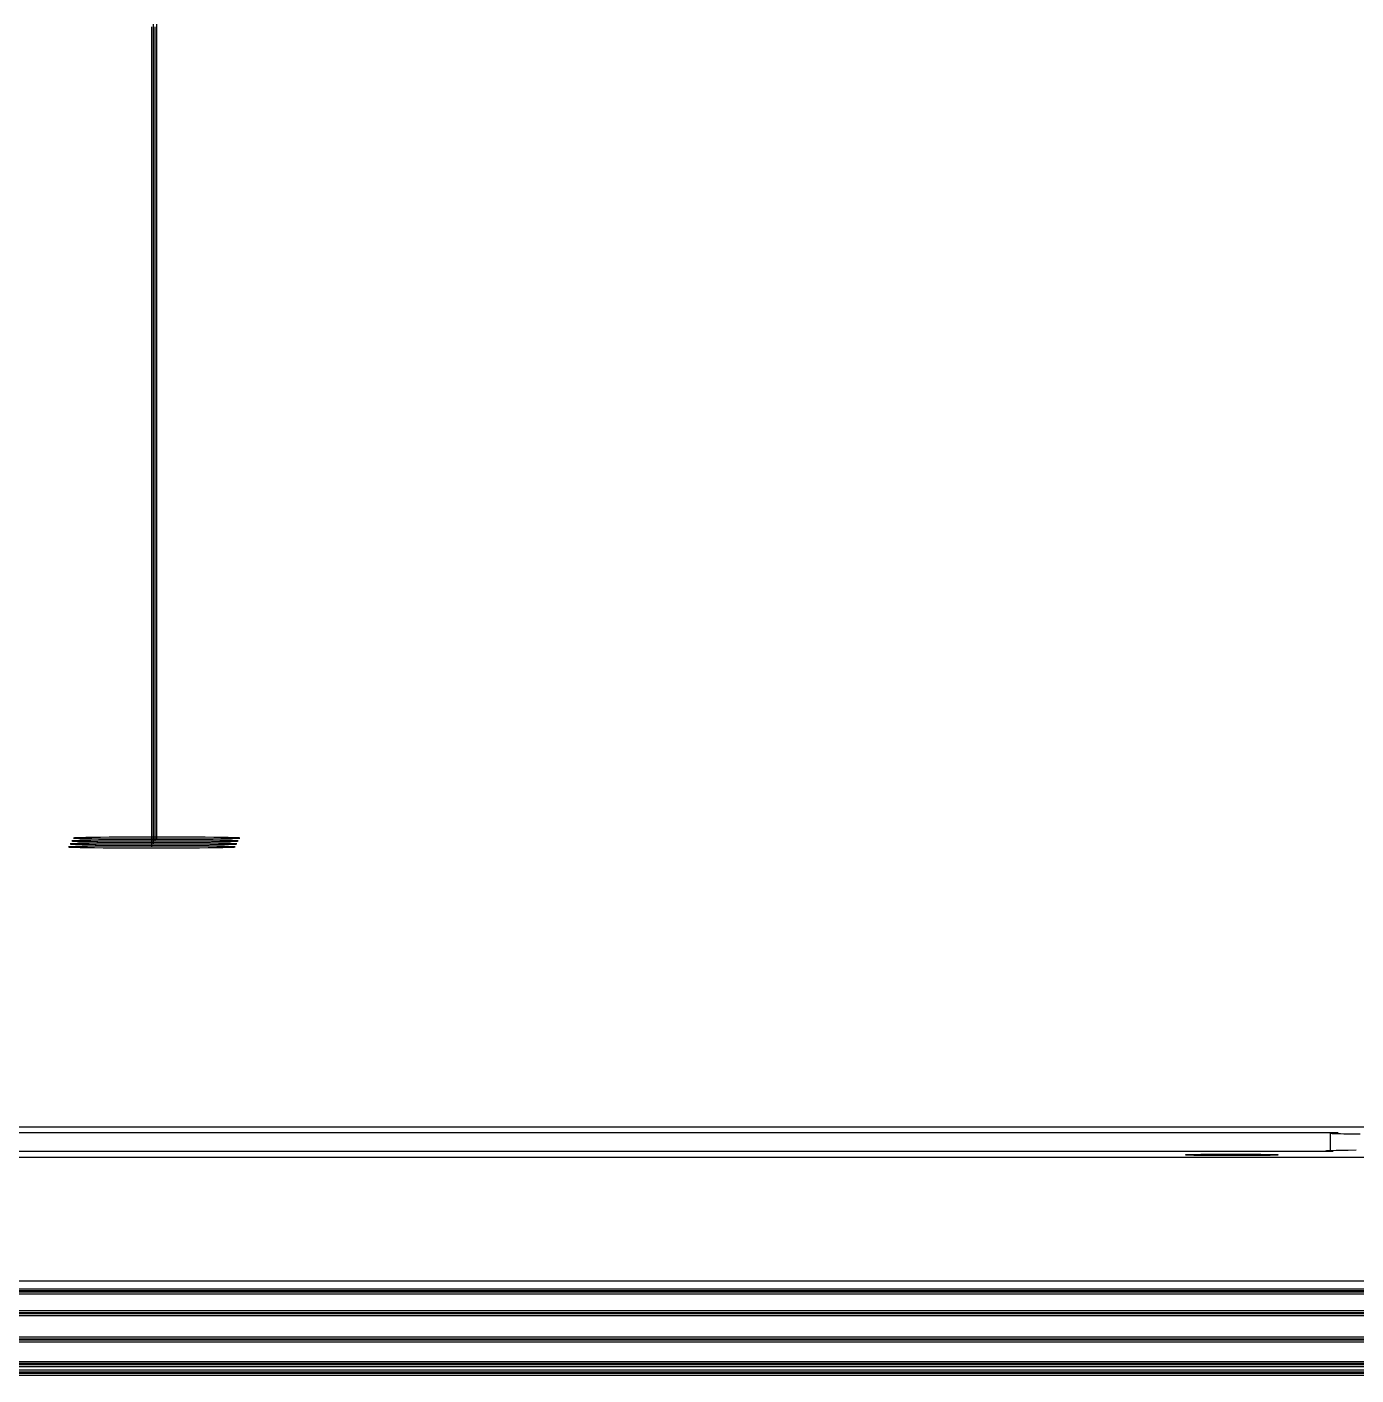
# Model space of a CAD drawing. Header units: millimetres. Extents: x -226 to 218, y -316 to 313.
# Drawn here: x -127.7 to -63.5, y -245.1 to -180 of the extents above; entities that cross this region are included whole.
import ezdxf

# ---------------------------------------------------------------- set-up
doc = ezdxf.new("R2010")
doc.units = ezdxf.units.MM
doc.layers.add('SKETCH', color=5, linetype='Continuous')
doc.layers.add('VISIBLE', color=7, linetype='Continuous')

msp = doc.modelspace()

# ---------------------------------------------------------------- linework, layer by layer
at = {"layer": 'SKETCH', "flags": 128}
for points in [[(-121.651, -219.575), (-121.651, -219.339), (-121.651, -219.103), (-121.651, -218.868), (-121.651, -218.632), (-121.651, -218.397), (-121.651, -218.161), (-121.651, -217.925), (-121.651, -217.69), (-121.651, -217.454), (-121.651, -217.218), (-121.651, -216.983), (-121.651, -216.747), (-121.651, -216.511), (-121.651, -216.276), (-121.651, -216.04), (-121.651, -215.805), (-121.651, -215.569), (-121.651, -215.333), (-121.651, -215.098), (-121.651, -214.862), (-121.651, -214.626), (-121.651, -214.391), (-121.651, -214.155), (-121.651, -213.919), (-121.651, -213.684), (-121.651, -213.448), (-121.651, -213.213), (-121.651, -212.977), (-121.651, -212.741), (-121.651, -212.506), (-121.651, -212.27), (-121.651, -212.034), (-121.651, -211.799), (-121.651, -211.563), (-121.651, -211.327), (-121.651, -211.092), (-121.651, -210.856), (-121.651, -210.621), (-121.651, -210.385), (-121.651, -210.149), (-121.651, -209.914), (-121.651, -209.678), (-121.651, -209.442), (-121.651, -209.207), (-121.651, -208.971), (-121.651, -208.735), (-121.651, -208.5), (-121.651, -208.264), (-121.651, -208.029), (-121.651, -207.793), (-121.651, -207.557), (-121.651, -207.322), (-121.651, -207.086), (-121.651, -206.85), (-121.651, -206.615), (-121.651, -206.379), (-121.651, -206.143), (-121.651, -205.908), (-121.651, -205.672), (-121.651, -205.437), (-121.651, -205.201), (-121.651, -204.965), (-121.651, -204.73), (-121.651, -204.494), (-121.651, -204.258), (-121.651, -204.023), (-121.651, -203.787), (-121.651, -203.552), (-121.651, -203.316), (-121.651, -203.08), (-121.651, -202.845), (-121.651, -202.609), (-121.651, -202.373), (-121.651, -202.138), (-121.651, -201.902), (-121.651, -201.666), (-121.651, -201.431), (-121.651, -201.195), (-121.651, -200.96), (-121.651, -200.724), (-121.651, -200.488), (-121.651, -200.253), (-121.651, -200.017), (-121.651, -199.781), (-121.651, -199.546), (-121.651, -199.31), (-121.651, -199.074), (-121.651, -198.839), (-121.651, -198.603), (-121.651, -198.368), (-121.651, -198.132), (-121.651, -197.896), (-121.651, -197.661), (-121.651, -197.425), (-121.651, -197.189), (-121.651, -196.954), (-121.651, -196.718), (-121.651, -196.482), (-121.651, -196.247), (-121.651, -196.011), (-121.651, -195.776), (-121.651, -195.54), (-121.651, -195.304), (-121.651, -195.069), (-121.651, -194.833), (-121.651, -194.597), (-121.651, -194.362), (-121.651, -194.126), (-121.651, -193.89), (-121.651, -193.655), (-121.651, -193.419), (-121.651, -193.184), (-121.651, -192.948), (-121.651, -192.712), (-121.651, -192.477), (-121.651, -192.241), (-121.651, -192.005), (-121.651, -191.77), (-121.651, -191.534), (-121.651, -191.298), (-121.651, -191.063), (-121.651, -190.827), (-121.651, -190.592), (-121.651, -190.356), (-121.651, -190.12), (-121.651, -189.885), (-121.651, -189.649), (-121.651, -189.413), (-121.651, -189.178), (-121.651, -188.942), (-121.651, -188.706), (-121.651, -188.471), (-121.651, -188.235), (-121.651, -188), (-121.651, -187.764), (-121.651, -187.528), (-121.651, -187.293), (-121.651, -187.057), (-121.651, -186.821), (-121.651, -186.586), (-121.651, -186.35), (-121.651, -186.114), (-121.651, -185.879), (-121.651, -185.643), (-121.651, -185.408), (-121.651, -185.172), (-121.651, -184.936), (-121.651, -184.701), (-121.651, -184.465), (-121.651, -184.229), (-121.651, -183.994), (-121.651, -183.758), (-121.651, -183.522), (-121.651, -183.287), (-121.651, -183.051), (-121.651, -182.816), (-121.651, -182.58), (-121.651, -182.344), (-121.651, -182.109), (-121.651, -181.873), (-121.651, -181.637), (-121.651, -181.402), (-121.651, -181.166), (-121.651, -180.93), (-121.651, -180.695), (-121.651, -180.459), (-121.651, -180.224), (-121.651, -179.988)], [(-121.571, -219.431), (-121.571, -219.196), (-121.571, -218.96), (-121.571, -218.725), (-121.571, -218.489), (-121.571, -218.254), (-121.571, -218.018), (-121.571, -217.783), (-121.571, -217.547), (-121.571, -217.312), (-121.571, -217.077), (-121.571, -216.841), (-121.571, -216.606), (-121.571, -216.37), (-121.571, -216.135), (-121.571, -215.899), (-121.571, -215.664), (-121.571, -215.428), (-121.571, -215.193), (-121.571, -214.957), (-121.571, -214.722), (-121.571, -214.486), (-121.571, -214.251), (-121.571, -214.015), (-121.571, -213.78), (-121.571, -213.544), (-121.571, -213.309), (-121.571, -213.073), (-121.571, -212.838), (-121.571, -212.602), (-121.571, -212.367), (-121.571, -212.131), (-121.571, -211.896), (-121.571, -211.66), (-121.571, -211.425), (-121.571, -211.189), (-121.571, -210.954), (-121.571, -210.719), (-121.571, -210.483), (-121.571, -210.248), (-121.571, -210.012), (-121.571, -209.777), (-121.571, -209.541), (-121.571, -209.306), (-121.571, -209.07), (-121.571, -208.835), (-121.571, -208.599), (-121.571, -208.364), (-121.571, -208.128), (-121.571, -207.893), (-121.571, -207.657), (-121.571, -207.422), (-121.571, -207.186), (-121.571, -206.951), (-121.571, -206.715), (-121.571, -206.48), (-121.571, -206.244), (-121.571, -206.009), (-121.571, -205.773), (-121.571, -205.538), (-121.571, -205.302), (-121.571, -205.067), (-121.571, -204.831), (-121.571, -204.596), (-121.571, -204.36), (-121.571, -204.125), (-121.571, -203.89), (-121.571, -203.654), (-121.571, -203.419), (-121.571, -203.183), (-121.571, -202.948), (-121.571, -202.712), (-121.571, -202.477), (-121.571, -202.241), (-121.571, -202.006), (-121.571, -201.77), (-121.571, -201.535), (-121.571, -201.299), (-121.571, -201.064), (-121.571, -200.828), (-121.571, -200.593), (-121.571, -200.357), (-121.571, -200.122), (-121.571, -199.886), (-121.571, -199.651), (-121.571, -199.415), (-121.571, -199.18), (-121.571, -198.944), (-121.571, -198.709), (-121.571, -198.473), (-121.571, -198.238), (-121.571, -198.002), (-121.571, -197.767), (-121.571, -197.532), (-121.571, -197.296), (-121.571, -197.061), (-121.571, -196.825), (-121.571, -196.59), (-121.571, -196.354), (-121.571, -196.119), (-121.571, -195.883), (-121.571, -195.648), (-121.571, -195.412), (-121.571, -195.177), (-121.571, -194.941), (-121.571, -194.706), (-121.571, -194.47), (-121.571, -194.235), (-121.571, -193.999), (-121.571, -193.764), (-121.571, -193.528), (-121.571, -193.293), (-121.571, -193.057), (-121.571, -192.822), (-121.571, -192.586), (-121.571, -192.351), (-121.571, -192.115), (-121.571, -191.88), (-121.571, -191.644), (-121.571, -191.409), (-121.571, -191.174), (-121.571, -190.938), (-121.571, -190.703), (-121.571, -190.467), (-121.571, -190.232), (-121.571, -189.996), (-121.571, -189.761), (-121.571, -189.525), (-121.571, -189.29), (-121.571, -189.054), (-121.571, -188.819), (-121.571, -188.583), (-121.571, -188.348), (-121.571, -188.112), (-121.571, -187.877), (-121.571, -187.641), (-121.571, -187.406), (-121.571, -187.17), (-121.571, -186.935), (-121.571, -186.699), (-121.571, -186.464), (-121.571, -186.228), (-121.571, -185.993), (-121.571, -185.757), (-121.571, -185.522), (-121.571, -185.286), (-121.571, -185.051), (-121.571, -184.816), (-121.571, -184.58), (-121.571, -184.345), (-121.571, -184.109), (-121.571, -183.874), (-121.571, -183.638), (-121.571, -183.403), (-121.571, -183.167), (-121.571, -182.932), (-121.571, -182.696), (-121.571, -182.461), (-121.571, -182.225), (-121.571, -181.99), (-121.571, -181.754), (-121.571, -181.519), (-121.571, -181.283), (-121.571, -181.048), (-121.571, -180.812), (-121.571, -180.577), (-121.571, -180.341), (-121.571, -180.106), (-121.571, -179.87)], [(-121.571, -219.431), (-121.571, -219.196), (-121.571, -218.96), (-121.571, -218.725), (-121.571, -218.489), (-121.571, -218.254), (-121.571, -218.018), (-121.571, -217.783), (-121.571, -217.547), (-121.571, -217.312), (-121.571, -217.077), (-121.571, -216.841), (-121.571, -216.606), (-121.571, -216.37), (-121.571, -216.135), (-121.571, -215.899), (-121.571, -215.664), (-121.571, -215.428), (-121.571, -215.193), (-121.571, -214.957), (-121.571, -214.722), (-121.571, -214.486), (-121.571, -214.251), (-121.571, -214.015), (-121.571, -213.78), (-121.571, -213.544), (-121.571, -213.309), (-121.571, -213.073), (-121.571, -212.838), (-121.571, -212.602), (-121.571, -212.367), (-121.571, -212.131), (-121.571, -211.896), (-121.571, -211.66), (-121.571, -211.425), (-121.571, -211.189), (-121.571, -210.954), (-121.571, -210.719), (-121.571, -210.483), (-121.571, -210.248), (-121.571, -210.012), (-121.571, -209.777), (-121.571, -209.541), (-121.571, -209.306), (-121.571, -209.07), (-121.571, -208.835), (-121.571, -208.599), (-121.571, -208.364), (-121.571, -208.128), (-121.571, -207.893), (-121.571, -207.657), (-121.571, -207.422), (-121.571, -207.186), (-121.571, -206.951), (-121.571, -206.715), (-121.571, -206.48), (-121.571, -206.244), (-121.571, -206.009), (-121.571, -205.773), (-121.571, -205.538), (-121.571, -205.302), (-121.571, -205.067), (-121.571, -204.831), (-121.571, -204.596), (-121.571, -204.36), (-121.571, -204.125), (-121.571, -203.89), (-121.571, -203.654), (-121.571, -203.419), (-121.571, -203.183), (-121.571, -202.948), (-121.571, -202.712), (-121.571, -202.477), (-121.571, -202.241), (-121.571, -202.006), (-121.571, -201.77), (-121.571, -201.535), (-121.571, -201.299), (-121.571, -201.064), (-121.571, -200.828), (-121.571, -200.593), (-121.571, -200.357), (-121.571, -200.122), (-121.571, -199.886), (-121.571, -199.651), (-121.571, -199.415), (-121.571, -199.18), (-121.571, -198.944), (-121.571, -198.709), (-121.571, -198.473), (-121.571, -198.238), (-121.571, -198.002), (-121.571, -197.767), (-121.571, -197.532), (-121.571, -197.296), (-121.571, -197.061), (-121.571, -196.825), (-121.571, -196.59), (-121.571, -196.354), (-121.571, -196.119), (-121.571, -195.883), (-121.571, -195.648), (-121.571, -195.412), (-121.571, -195.177), (-121.571, -194.941), (-121.571, -194.706), (-121.571, -194.47), (-121.571, -194.235), (-121.571, -193.999), (-121.571, -193.764), (-121.571, -193.528), (-121.571, -193.293), (-121.571, -193.057), (-121.571, -192.822), (-121.571, -192.586), (-121.571, -192.351), (-121.571, -192.115), (-121.571, -191.88), (-121.571, -191.644), (-121.571, -191.409), (-121.571, -191.174), (-121.571, -190.938), (-121.571, -190.703), (-121.571, -190.467), (-121.571, -190.232), (-121.571, -189.996), (-121.571, -189.761), (-121.571, -189.525), (-121.571, -189.29), (-121.571, -189.054), (-121.571, -188.819), (-121.571, -188.583), (-121.571, -188.348), (-121.571, -188.112), (-121.571, -187.877), (-121.571, -187.641), (-121.571, -187.406), (-121.571, -187.17), (-121.571, -186.935), (-121.571, -186.699), (-121.571, -186.464), (-121.571, -186.228), (-121.571, -185.993), (-121.571, -185.757), (-121.571, -185.522), (-121.571, -185.286), (-121.571, -185.051), (-121.571, -184.816), (-121.571, -184.58), (-121.571, -184.345), (-121.571, -184.109), (-121.571, -183.874), (-121.571, -183.638), (-121.571, -183.403), (-121.571, -183.167), (-121.571, -182.932), (-121.571, -182.696), (-121.571, -182.461), (-121.571, -182.225), (-121.571, -181.99), (-121.571, -181.754), (-121.571, -181.519), (-121.571, -181.283), (-121.571, -181.048), (-121.571, -180.812), (-121.571, -180.577), (-121.571, -180.341), (-121.571, -180.106), (-121.571, -179.87)], [(-121.492, -219.288), (-121.492, -219.053), (-121.492, -218.817), (-121.492, -218.582), (-121.492, -218.347), (-121.492, -218.111), (-121.492, -217.876), (-121.492, -217.641), (-121.492, -217.405), (-121.492, -217.17), (-121.492, -216.935), (-121.492, -216.7), (-121.492, -216.464), (-121.492, -216.229), (-121.492, -215.994), (-121.492, -215.758), (-121.492, -215.523), (-121.492, -215.288), (-121.492, -215.052), (-121.492, -214.817), (-121.492, -214.582), (-121.492, -214.346), (-121.492, -214.111), (-121.492, -213.876), (-121.492, -213.64), (-121.492, -213.405), (-121.492, -213.17), (-121.492, -212.934), (-121.492, -212.699), (-121.492, -212.464), (-121.492, -212.228), (-121.492, -211.993), (-121.492, -211.758), (-121.492, -211.522), (-121.492, -211.287), (-121.492, -211.052), (-121.492, -210.816), (-121.492, -210.581), (-121.492, -210.346), (-121.492, -210.11), (-121.492, -209.875), (-121.492, -209.64), (-121.492, -209.404), (-121.492, -209.169), (-121.492, -208.934), (-121.492, -208.698), (-121.492, -208.463), (-121.492, -208.228), (-121.492, -207.992), (-121.492, -207.757), (-121.492, -207.522), (-121.492, -207.286), (-121.492, -207.051), (-121.492, -206.816), (-121.492, -206.58), (-121.492, -206.345), (-121.492, -206.11), (-121.492, -205.874), (-121.492, -205.639), (-121.492, -205.404), (-121.492, -205.168), (-121.492, -204.933), (-121.492, -204.698), (-121.492, -204.462), (-121.492, -204.227), (-121.492, -203.992), (-121.492, -203.756), (-121.492, -203.521), (-121.492, -203.286), (-121.492, -203.05), (-121.492, -202.815), (-121.492, -202.58), (-121.492, -202.344), (-121.492, -202.109), (-121.492, -201.874), (-121.492, -201.639), (-121.492, -201.403), (-121.492, -201.168), (-121.492, -200.933), (-121.492, -200.697), (-121.492, -200.462), (-121.492, -200.227), (-121.492, -199.991), (-121.492, -199.756), (-121.492, -199.521), (-121.492, -199.285), (-121.492, -199.05), (-121.492, -198.815), (-121.492, -198.579), (-121.492, -198.344), (-121.492, -198.109), (-121.492, -197.873), (-121.492, -197.638), (-121.492, -197.403), (-121.492, -197.167), (-121.492, -196.932), (-121.492, -196.697), (-121.492, -196.461), (-121.492, -196.226), (-121.492, -195.991), (-121.492, -195.755), (-121.492, -195.52), (-121.492, -195.285), (-121.492, -195.049), (-121.492, -194.814), (-121.492, -194.579), (-121.492, -194.343), (-121.492, -194.108), (-121.492, -193.873), (-121.492, -193.637), (-121.492, -193.402), (-121.492, -193.167), (-121.492, -192.931), (-121.492, -192.696), (-121.492, -192.461), (-121.492, -192.225), (-121.492, -191.99), (-121.492, -191.755), (-121.492, -191.519), (-121.492, -191.284), (-121.492, -191.049), (-121.492, -190.813), (-121.492, -190.578), (-121.492, -190.343), (-121.492, -190.107), (-121.492, -189.872), (-121.492, -189.637), (-121.492, -189.401), (-121.492, -189.166), (-121.492, -188.931), (-121.492, -188.695), (-121.492, -188.46), (-121.492, -188.225), (-121.492, -187.989), (-121.492, -187.754), (-121.492, -187.519), (-121.492, -187.283), (-121.492, -187.048), (-121.492, -186.813), (-121.492, -186.578), (-121.492, -186.342), (-121.492, -186.107), (-121.492, -185.872), (-121.492, -185.636), (-121.492, -185.401), (-121.492, -185.166), (-121.492, -184.93), (-121.492, -184.695), (-121.492, -184.46), (-121.492, -184.224), (-121.492, -183.989), (-121.492, -183.754), (-121.492, -183.518), (-121.492, -183.283), (-121.492, -183.048), (-121.492, -182.812), (-121.492, -182.577), (-121.492, -182.342), (-121.492, -182.106), (-121.492, -181.871), (-121.492, -181.636), (-121.492, -181.4), (-121.492, -181.165), (-121.492, -180.93), (-121.492, -180.694), (-121.492, -180.459), (-121.492, -180.224), (-121.492, -179.988)], [(-121.492, -219.288), (-121.492, -219.053), (-121.492, -218.817), (-121.492, -218.582), (-121.492, -218.347), (-121.492, -218.111), (-121.492, -217.876), (-121.492, -217.641), (-121.492, -217.405), (-121.492, -217.17), (-121.492, -216.935), (-121.492, -216.7), (-121.492, -216.464), (-121.492, -216.229), (-121.492, -215.994), (-121.492, -215.758), (-121.492, -215.523), (-121.492, -215.288), (-121.492, -215.052), (-121.492, -214.817), (-121.492, -214.582), (-121.492, -214.346), (-121.492, -214.111), (-121.492, -213.876), (-121.492, -213.64), (-121.492, -213.405), (-121.492, -213.17), (-121.492, -212.934), (-121.492, -212.699), (-121.492, -212.464), (-121.492, -212.228), (-121.492, -211.993), (-121.492, -211.758), (-121.492, -211.522), (-121.492, -211.287), (-121.492, -211.052), (-121.492, -210.816), (-121.492, -210.581), (-121.492, -210.346), (-121.492, -210.11), (-121.492, -209.875), (-121.492, -209.64), (-121.492, -209.404), (-121.492, -209.169), (-121.492, -208.934), (-121.492, -208.698), (-121.492, -208.463), (-121.492, -208.228), (-121.492, -207.992), (-121.492, -207.757), (-121.492, -207.522), (-121.492, -207.286), (-121.492, -207.051), (-121.492, -206.816), (-121.492, -206.58), (-121.492, -206.345), (-121.492, -206.11), (-121.492, -205.874), (-121.492, -205.639), (-121.492, -205.404), (-121.492, -205.168), (-121.492, -204.933), (-121.492, -204.698), (-121.492, -204.462), (-121.492, -204.227), (-121.492, -203.992), (-121.492, -203.756), (-121.492, -203.521), (-121.492, -203.286), (-121.492, -203.05), (-121.492, -202.815), (-121.492, -202.58), (-121.492, -202.344), (-121.492, -202.109), (-121.492, -201.874), (-121.492, -201.639), (-121.492, -201.403), (-121.492, -201.168), (-121.492, -200.933), (-121.492, -200.697), (-121.492, -200.462), (-121.492, -200.227), (-121.492, -199.991), (-121.492, -199.756), (-121.492, -199.521), (-121.492, -199.285), (-121.492, -199.05), (-121.492, -198.815), (-121.492, -198.579), (-121.492, -198.344), (-121.492, -198.109), (-121.492, -197.873), (-121.492, -197.638), (-121.492, -197.403), (-121.492, -197.167), (-121.492, -196.932), (-121.492, -196.697), (-121.492, -196.461), (-121.492, -196.226), (-121.492, -195.991), (-121.492, -195.755), (-121.492, -195.52), (-121.492, -195.285), (-121.492, -195.049), (-121.492, -194.814), (-121.492, -194.579), (-121.492, -194.343), (-121.492, -194.108), (-121.492, -193.873), (-121.492, -193.637), (-121.492, -193.402), (-121.492, -193.167), (-121.492, -192.931), (-121.492, -192.696), (-121.492, -192.461), (-121.492, -192.225), (-121.492, -191.99), (-121.492, -191.755), (-121.492, -191.519), (-121.492, -191.284), (-121.492, -191.049), (-121.492, -190.813), (-121.492, -190.578), (-121.492, -190.343), (-121.492, -190.107), (-121.492, -189.872), (-121.492, -189.637), (-121.492, -189.401), (-121.492, -189.166), (-121.492, -188.931), (-121.492, -188.695), (-121.492, -188.46), (-121.492, -188.225), (-121.492, -187.989), (-121.492, -187.754), (-121.492, -187.519), (-121.492, -187.283), (-121.492, -187.048), (-121.492, -186.813), (-121.492, -186.578), (-121.492, -186.342), (-121.492, -186.107), (-121.492, -185.872), (-121.492, -185.636), (-121.492, -185.401), (-121.492, -185.166), (-121.492, -184.93), (-121.492, -184.695), (-121.492, -184.46), (-121.492, -184.224), (-121.492, -183.989), (-121.492, -183.754), (-121.492, -183.518), (-121.492, -183.283), (-121.492, -183.048), (-121.492, -182.812), (-121.492, -182.577), (-121.492, -182.342), (-121.492, -182.106), (-121.492, -181.871), (-121.492, -181.636), (-121.492, -181.4), (-121.492, -181.165), (-121.492, -180.93), (-121.492, -180.694), (-121.492, -180.459), (-121.492, -180.224), (-121.492, -179.988)], [(-121.413, -219.145), (-121.413, -218.91), (-121.413, -218.675), (-121.413, -218.44), (-121.413, -218.204), (-121.413, -217.969), (-121.413, -217.734), (-121.413, -217.499), (-121.413, -217.264), (-121.413, -217.029), (-121.413, -216.793), (-121.413, -216.558), (-121.413, -216.323), (-121.413, -216.088), (-121.413, -215.853), (-121.413, -215.617), (-121.413, -215.382), (-121.413, -215.147), (-121.413, -214.912), (-121.413, -214.677), (-121.413, -214.442), (-121.413, -214.206), (-121.413, -213.971), (-121.413, -213.736), (-121.413, -213.501), (-121.413, -213.266), (-121.413, -213.031), (-121.413, -212.795), (-121.413, -212.56), (-121.413, -212.325), (-121.413, -212.09), (-121.413, -211.855), (-121.413, -211.62), (-121.413, -211.384), (-121.413, -211.149), (-121.413, -210.914), (-121.413, -210.679), (-121.413, -210.444), (-121.413, -210.208), (-121.413, -209.973), (-121.413, -209.738), (-121.413, -209.503), (-121.413, -209.268), (-121.413, -209.033), (-121.413, -208.797), (-121.413, -208.562), (-121.413, -208.327), (-121.413, -208.092), (-121.413, -207.857), (-121.413, -207.622), (-121.413, -207.386), (-121.413, -207.151), (-121.413, -206.916), (-121.413, -206.681), (-121.413, -206.446), (-121.413, -206.21), (-121.413, -205.975), (-121.413, -205.74), (-121.413, -205.505), (-121.413, -205.27), (-121.413, -205.035), (-121.413, -204.799), (-121.413, -204.564), (-121.413, -204.329), (-121.413, -204.094), (-121.413, -203.859), (-121.413, -203.624), (-121.413, -203.388), (-121.413, -203.153), (-121.413, -202.918), (-121.413, -202.683), (-121.413, -202.448), (-121.413, -202.213), (-121.413, -201.977), (-121.413, -201.742), (-121.413, -201.507), (-121.413, -201.272), (-121.413, -201.037), (-121.413, -200.801), (-121.413, -200.566), (-121.413, -200.331), (-121.413, -200.096), (-121.413, -199.861), (-121.413, -199.626), (-121.413, -199.39), (-121.413, -199.155), (-121.413, -198.92), (-121.413, -198.685), (-121.413, -198.45), (-121.413, -198.215), (-121.413, -197.979), (-121.413, -197.744), (-121.413, -197.509), (-121.413, -197.274), (-121.413, -197.039), (-121.413, -196.804), (-121.413, -196.568), (-121.413, -196.333), (-121.413, -196.098), (-121.413, -195.863), (-121.413, -195.628), (-121.413, -195.392), (-121.413, -195.157), (-121.413, -194.922), (-121.413, -194.687), (-121.413, -194.452), (-121.413, -194.217), (-121.413, -193.981), (-121.413, -193.746), (-121.413, -193.511), (-121.413, -193.276), (-121.413, -193.041), (-121.413, -192.806), (-121.413, -192.57), (-121.413, -192.335), (-121.413, -192.1), (-121.413, -191.865), (-121.413, -191.63), (-121.413, -191.394), (-121.413, -191.159), (-121.413, -190.924), (-121.413, -190.689), (-121.413, -190.454), (-121.413, -190.219), (-121.413, -189.983), (-121.413, -189.748), (-121.413, -189.513), (-121.413, -189.278), (-121.413, -189.043), (-121.413, -188.808), (-121.413, -188.572), (-121.413, -188.337), (-121.413, -188.102), (-121.413, -187.867), (-121.413, -187.632), (-121.413, -187.397), (-121.413, -187.161), (-121.413, -186.926), (-121.413, -186.691), (-121.413, -186.456), (-121.413, -186.221), (-121.413, -185.985), (-121.413, -185.75), (-121.413, -185.515), (-121.413, -185.28), (-121.413, -185.045), (-121.413, -184.81), (-121.413, -184.574), (-121.413, -184.339), (-121.413, -184.104), (-121.413, -183.869), (-121.413, -183.634), (-121.413, -183.399), (-121.413, -183.163), (-121.413, -182.928), (-121.413, -182.693), (-121.413, -182.458), (-121.413, -182.223), (-121.413, -181.988), (-121.413, -181.752), (-121.413, -181.517), (-121.413, -181.282), (-121.413, -181.047), (-121.413, -180.812), (-121.413, -180.576), (-121.413, -180.341), (-121.413, -180.106), (-121.413, -179.871)], [(-117.476, -219.288), (-117.51, -219.282), (-117.618, -219.276), (-117.799, -219.271), (-118.048, -219.265), (-118.362, -219.26), (-118.733, -219.256), (-119.156, -219.252), (-119.623, -219.249), (-120.124, -219.247), (-120.651, -219.245), (-121.194, -219.244), (-121.742, -219.244), (-122.285, -219.245), (-122.814, -219.247), (-123.318, -219.249), (-123.788, -219.252), (-124.215, -219.256), (-124.592, -219.26), (-124.911, -219.265), (-125.166, -219.271), (-125.353, -219.276), (-125.467, -219.282), (-125.508, -219.288), (-125.474, -219.294), (-125.366, -219.3), (-125.186, -219.306), (-124.937, -219.311), (-124.623, -219.316), (-124.252, -219.32), (-123.828, -219.324), (-123.362, -219.327), (-122.86, -219.33), (-122.333, -219.331), (-121.791, -219.332), (-121.242, -219.332), (-120.699, -219.331), (-120.17, -219.33), (-119.666, -219.327), (-119.195, -219.324), (-118.768, -219.32), (-118.392, -219.316), (-118.073, -219.311), (-117.818, -219.306), (-117.631, -219.3), (-117.516, -219.294), (-117.476, -219.288)], [(-117.476, -219.288), (-117.51, -219.282), (-117.618, -219.276), (-117.799, -219.271), (-118.048, -219.265), (-118.362, -219.26), (-118.733, -219.256), (-119.156, -219.252), (-119.623, -219.249), (-120.124, -219.247), (-120.651, -219.245), (-121.194, -219.244), (-121.742, -219.244), (-122.285, -219.245), (-122.814, -219.247), (-123.318, -219.249), (-123.788, -219.252), (-124.215, -219.256), (-124.592, -219.26), (-124.911, -219.265), (-125.166, -219.271), (-125.353, -219.276), (-125.467, -219.282), (-125.508, -219.288), (-125.474, -219.294), (-125.366, -219.3), (-125.186, -219.306), (-124.937, -219.311), (-124.623, -219.316), (-124.252, -219.32), (-123.828, -219.324), (-123.362, -219.327), (-122.86, -219.33), (-122.333, -219.331), (-121.791, -219.332), (-121.242, -219.332), (-120.699, -219.331), (-120.17, -219.33), (-119.666, -219.327), (-119.195, -219.324), (-118.768, -219.32), (-118.392, -219.316), (-118.073, -219.311), (-117.818, -219.306), (-117.631, -219.3), (-117.516, -219.294), (-117.476, -219.288)], [(-117.399, -219.145), (-117.433, -219.139), (-117.542, -219.133), (-117.722, -219.128), (-117.971, -219.122), (-118.284, -219.117), (-118.656, -219.113), (-119.079, -219.109), (-119.545, -219.106), (-120.046, -219.104), (-120.573, -219.102), (-121.115, -219.101), (-121.662, -219.101), (-122.205, -219.102), (-122.734, -219.104), (-123.237, -219.106), (-123.707, -219.109), (-124.134, -219.113), (-124.51, -219.117), (-124.829, -219.122), (-125.084, -219.128), (-125.271, -219.133), (-125.386, -219.139), (-125.426, -219.145), (-125.392, -219.151), (-125.284, -219.157), (-125.104, -219.163), (-124.855, -219.168), (-124.542, -219.173), (-124.171, -219.177), (-123.748, -219.181), (-123.281, -219.184), (-122.78, -219.187), (-122.253, -219.188), (-121.711, -219.189), (-121.163, -219.189), (-120.62, -219.188), (-120.091, -219.187), (-119.588, -219.184), (-119.118, -219.181), (-118.691, -219.177), (-118.314, -219.173), (-117.996, -219.168), (-117.741, -219.163), (-117.554, -219.157), (-117.44, -219.151), (-117.399, -219.145)], [(-117.629, -219.575), (-117.664, -219.569), (-117.772, -219.563), (-117.953, -219.557), (-118.202, -219.552), (-118.516, -219.547), (-118.888, -219.542), (-119.312, -219.539), (-119.779, -219.536), (-120.281, -219.533), (-120.809, -219.532), (-121.352, -219.531), (-121.901, -219.531), (-122.445, -219.532), (-122.974, -219.533), (-123.479, -219.536), (-123.95, -219.539), (-124.377, -219.542), (-124.755, -219.547), (-125.074, -219.552), (-125.329, -219.557), (-125.516, -219.563), (-125.631, -219.569), (-125.672, -219.575), (-125.638, -219.581), (-125.53, -219.587), (-125.349, -219.592), (-125.1, -219.598), (-124.786, -219.603), (-124.414, -219.607), (-123.99, -219.611), (-123.523, -219.614), (-123.021, -219.616), (-122.493, -219.618), (-121.95, -219.619), (-121.401, -219.619), (-120.856, -219.618), (-120.327, -219.616), (-119.822, -219.614), (-119.351, -219.611), (-118.923, -219.607), (-118.546, -219.603), (-118.227, -219.598), (-117.972, -219.592), (-117.785, -219.587), (-117.67, -219.581), (-117.629, -219.575)], [(-117.552, -219.431), (-117.587, -219.425), (-117.695, -219.419), (-117.876, -219.414), (-118.125, -219.408), (-118.439, -219.404), (-118.811, -219.399), (-119.234, -219.395), (-119.701, -219.392), (-120.203, -219.39), (-120.73, -219.388), (-121.273, -219.387), (-121.821, -219.387), (-122.365, -219.388), (-122.894, -219.39), (-123.398, -219.392), (-123.869, -219.395), (-124.296, -219.399), (-124.673, -219.404), (-124.992, -219.408), (-125.248, -219.414), (-125.434, -219.419), (-125.549, -219.425), (-125.59, -219.431), (-125.556, -219.437), (-125.448, -219.443), (-125.268, -219.449), (-125.018, -219.454), (-124.705, -219.459), (-124.333, -219.464), (-123.909, -219.467), (-123.442, -219.47), (-122.941, -219.473), (-122.413, -219.475), (-121.87, -219.475), (-121.321, -219.475), (-120.777, -219.475), (-120.248, -219.473), (-119.744, -219.47), (-119.273, -219.467), (-118.846, -219.464), (-118.469, -219.459), (-118.15, -219.454), (-117.895, -219.449), (-117.708, -219.443), (-117.593, -219.437), (-117.552, -219.431)], [(-117.552, -219.431), (-117.587, -219.425), (-117.695, -219.419), (-117.876, -219.414), (-118.125, -219.408), (-118.439, -219.404), (-118.811, -219.399), (-119.234, -219.395), (-119.701, -219.392), (-120.203, -219.39), (-120.73, -219.388), (-121.273, -219.387), (-121.821, -219.387), (-122.365, -219.388), (-122.894, -219.39), (-123.398, -219.392), (-123.869, -219.395), (-124.296, -219.399), (-124.673, -219.404), (-124.992, -219.408), (-125.248, -219.414), (-125.434, -219.419), (-125.549, -219.425), (-125.59, -219.431), (-125.556, -219.437), (-125.448, -219.443), (-125.268, -219.449), (-125.018, -219.454), (-124.705, -219.459), (-124.333, -219.464), (-123.909, -219.467), (-123.442, -219.47), (-122.941, -219.473), (-122.413, -219.475), (-121.87, -219.475), (-121.321, -219.475), (-120.777, -219.475), (-120.248, -219.473), (-119.744, -219.47), (-119.273, -219.467), (-118.846, -219.464), (-118.469, -219.459), (-118.15, -219.454), (-117.895, -219.449), (-117.708, -219.443), (-117.593, -219.437), (-117.552, -219.431)]]:
    msp.add_lwpolyline(points, dxfattribs=at)
at = {"layer": 'VISIBLE'}
for p, q in [((-171.852, -233.086), (-35.556, -233.086)), ((-143.258, -233.363), (-64.396, -233.363)), ((-64.774, -233.386), (-64.761, -233.382)), ((-64.774, -233.386), (-64.761, -233.382)), ((-64.774, -234.225), (-64.774, -233.386)), ((-64.774, -233.386), (-64.767, -233.39)), ((-64.767, -233.39), (-64.737, -233.394)), ((-64.761, -233.382), (-64.727, -233.378)), ((-64.737, -233.394), (-64.687, -233.398)), ((-64.727, -233.378), (-64.672, -233.374)), ((-64.687, -233.398), (-64.615, -233.402)), ((-64.672, -233.374), (-64.598, -233.37)), ((-64.672, -233.374), (-64.598, -233.37)), ((-64.615, -233.402), (-64.523, -233.405)), ((-64.598, -233.37), (-64.505, -233.367)), ((-64.598, -233.37), (-64.505, -233.367)), ((-64.523, -233.405), (-64.412, -233.409)), ((-64.505, -233.367), (-64.396, -233.363)), ((-64.505, -233.367), (-64.396, -233.363)), ((-64.412, -233.409), (-64.282, -233.413)), ((-64.282, -233.413), (-64.135, -233.416)), ((-64.135, -233.416), (-63.971, -233.419)), ((-63.971, -233.419), (-63.794, -233.423)), ((-63.794, -233.423), (-63.586, -233.426)), ((-63.586, -233.426), (-63.348, -233.429)), ((-64.946, -234.233), (-64.847, -234.228)), ((-64.847, -234.228), (-64.697, -234.222)), ((-64.697, -234.222), (-64.493, -234.216)), ((-64.493, -234.216), (-64.233, -234.21)), ((-64.233, -234.21), (-63.915, -234.205)), ((-63.915, -234.205), (-63.54, -234.2)), ((-193.222, -234.546), (-14.908, -234.546)), ((-143.812, -234.266), (-64.645, -234.266)), ((-71.768, -234.429), (-71.748, -234.426)), ((-71.768, -234.429), (-71.765, -234.431)), ((-71.765, -234.431), (-71.742, -234.433)), ((-71.748, -234.426), (-71.703, -234.423)), ((-71.742, -234.433), (-71.652, -234.438)), ((-71.703, -234.423), (-71.629, -234.42)), ((-71.652, -234.438), (-71.52, -234.441)), ((-71.629, -234.42), (-71.525, -234.418)), ((-71.525, -234.418), (-71.391, -234.415)), ((-71.52, -234.441), (-71.367, -234.444)), ((-71.391, -234.415), (-71.225, -234.412)), ((-71.367, -234.444), (-71.181, -234.447)), ((-71.225, -234.412), (-71.032, -234.41)), ((-71.181, -234.447), (-70.935, -234.45)), ((-71.032, -234.41), (-70.814, -234.408)), ((-70.935, -234.45), (-70.621, -234.452)), ((-70.814, -234.408), (-70.576, -234.406)), ((-70.621, -234.452), (-70.436, -234.453)), ((-70.576, -234.406), (-70.323, -234.405)), ((-70.436, -234.453), (-70.232, -234.454)), ((-70.323, -234.405), (-70.063, -234.404)), ((-70.232, -234.454), (-70.011, -234.455)), ((-70.063, -234.404), (-69.801, -234.403)), ((-70.011, -234.455), (-69.775, -234.455)), ((-69.801, -234.403), (-69.543, -234.403)), ((-69.775, -234.455), (-69.526, -234.456)), ((-69.543, -234.403), (-69.293, -234.403)), ((-69.526, -234.456), (-69.267, -234.455)), ((-69.293, -234.403), (-69.057, -234.404)), ((-69.267, -234.455), (-69.005, -234.455)), ((-69.057, -234.404), (-68.836, -234.404)), ((-69.005, -234.455), (-68.745, -234.454)), ((-68.836, -234.404), (-68.633, -234.405)), ((-68.745, -234.454), (-68.492, -234.452)), ((-68.633, -234.405), (-68.448, -234.406)), ((-68.492, -234.452), (-68.254, -234.451)), ((-68.448, -234.406), (-68.133, -234.409)), ((-68.254, -234.451), (-68.036, -234.449)), ((-68.133, -234.409), (-67.888, -234.412)), ((-68.036, -234.449), (-67.843, -234.446)), ((-67.888, -234.412), (-67.702, -234.414)), ((-67.843, -234.446), (-67.677, -234.444)), ((-67.702, -234.414), (-67.548, -234.417)), ((-67.677, -234.444), (-67.543, -234.441)), ((-67.548, -234.417), (-67.417, -234.421)), ((-67.543, -234.441), (-67.439, -234.438)), ((-67.439, -234.438), (-67.365, -234.436)), ((-67.417, -234.421), (-67.326, -234.425)), ((-67.365, -234.436), (-67.32, -234.433)), ((-67.326, -234.425), (-67.304, -234.428)), ((-67.32, -234.433), (-67.3, -234.43)), ((-67.304, -234.428), (-67.3, -234.43)), ((-65.012, -234.244), (-64.999, -234.239)), ((-65.012, -234.266), (-65.012, -234.244)), ((-65.012, -234.244), (-64.989, -234.249)), ((-64.999, -234.239), (-64.946, -234.233)), ((-64.989, -234.249), (-64.937, -234.254)), ((-64.937, -234.254), (-64.859, -234.258)), ((-64.859, -234.258), (-64.76, -234.263)), ((-64.76, -234.263), (-64.645, -234.266)), ((-193.222, -240.509), (125.52, -240.509)), ((-177.036, -240.897), (125.52, -240.897)), ((-177.036, -240.987), (125.52, -240.987)), ((-177.036, -241.047), (125.52, -241.047)), ((-177.036, -241.137), (126.005, -241.137)), ((-177.036, -241.947), (126.005, -241.947)), ((-177.036, -242.038), (126.898, -242.038)), ((-177.036, -242.099), (177.036, -242.099)), ((-177.036, -242.19), (177.036, -242.19)), ((-177.036, -243.216), (177.036, -243.216)), ((-177.036, -243.308), (177.036, -243.308)), ((-177.036, -243.369), (177.036, -243.369)), ((-177.036, -243.461), (177.036, -243.461)), ((-177.036, -244.405), (177.036, -244.405)), ((-177.036, -244.498), (177.036, -244.498)), ((-177.036, -244.56), (177.036, -244.56)), ((-197.468, -245.063), (197.468, -245.063)), ((-177.148, -244.97), (177.148, -244.97)), ((-177.103, -244.908), (177.103, -244.908)), ((-177.036, -244.653), (177.036, -244.653)), ((-177.036, -244.815), (177.036, -244.815))]:
    msp.add_line(p, q, dxfattribs=at)

doc.saveas('drawing.dxf')
